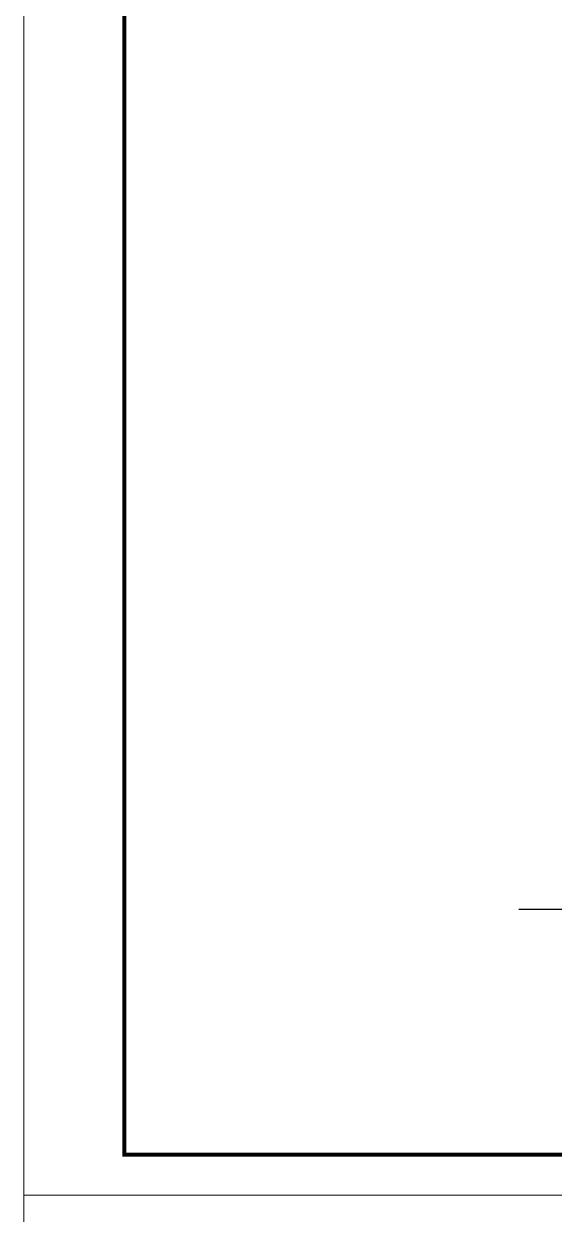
# Model space of a CAD drawing. Extents: x 3774419 to 4775970, y -926964 to 2266.
# Drawn here: x 3804417 to 3817602, y -749239 to -719667 of the extents above; entities that cross this region are included whole.
import ezdxf

# ---------------------------------------------------------------- set-up
doc = ezdxf.new("R2010")
doc.units = 0
doc.header["$LTSCALE"] = 1000
doc.header["$MEASUREMENT"] = 0
doc.layers.add('!!电气', color=1, linetype='CONTINUOUS')
doc.layers.add('图框', color=147, linetype='CONTINUOUS', lineweight=20)

# ---------------------------------------------------------------- blocks, each defined once
blk = doc.blocks.new('A$C24590F8F')
at = {"layer": '!!电气'}
blk.add_line((-2000, 0), (117, 0), dxfattribs=at)

msp = doc.modelspace()

# ---------------------------------------------------------------- linework, layer by layer
at = {"layer": '图框'}
for points in [[(3804417.5, -689363.9), (3888517.5, -689363.9), (3888517.5, -748763.9), (3804417.5, -748763.9)], [(3804417.5, -689363.9), (3888517.5, -689363.9), (3888517.5, -748763.9), (3804417.5, -748763.9)], [(3804417.5, -748763.9), (3888517.5, -748763.9), (3888517.5, -808163.9), (3804417.5, -808163.9)], [(3804417.5, -748763.9), (3888517.5, -748763.9), (3888517.5, -808163.9), (3804417.5, -808163.9)]]:
    msp.add_lwpolyline(points, close=True, dxfattribs=at)
at = {"layer": '图框', "const_width": 100}
msp.add_lwpolyline([(3887517.5, -747763.9), (3887517.5, -690363.9), (3806917.5, -690363.9), (3806917.5, -747763.9)], close=True, dxfattribs=at)

# ---------------------------------------------------------------- block references
at = {"layer": '!!电气'}
msp.add_blockref('A$C24590F8F', (3818720, -741665.3), dxfattribs=at)

doc.saveas('drawing.dxf')
